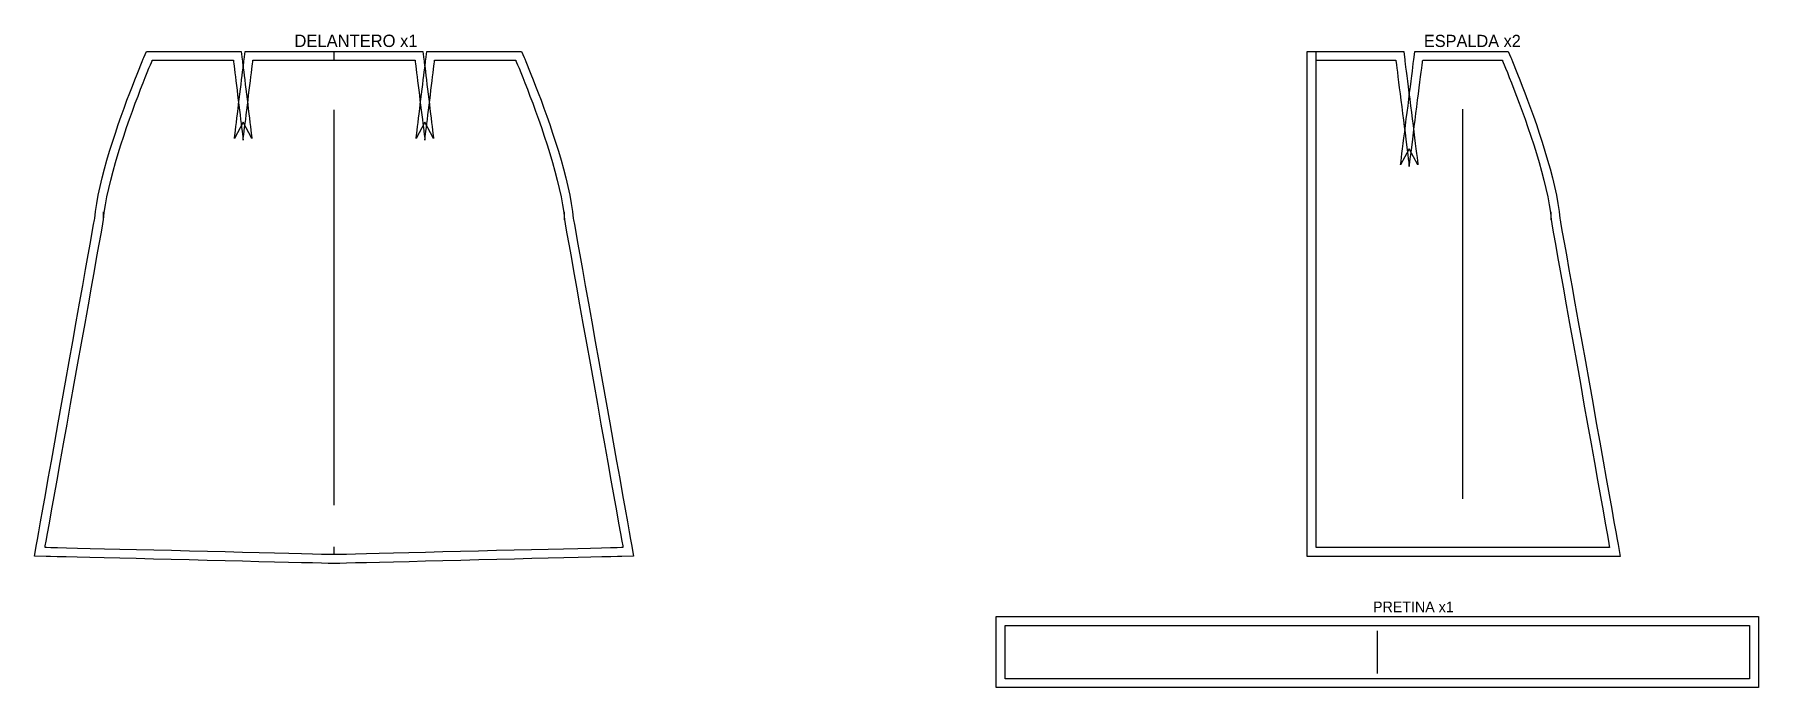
# Model space of a CAD drawing. Header units: centimetres. Extents: x -1 to 193, y -71 to 3.
import ezdxf

# ---------------------------------------------------------------- set-up
doc = ezdxf.new("R2010")
doc.units = ezdxf.units.CM
for name, color, linetype in [('15_SeamAllowance', 4, 'CONTINUOUS'), ('1_Boundary', 7, 'CONTINUOUS'), ('4_Notch', 1, 'CONTINUOUS'), ('5_Grainline', 3, 'CONTINUOUS'), ('8_Text', 7, 'CONTINUOUS')]:
    doc.layers.add(name, color=color, linetype=linetype)

msp = doc.modelspace()

# ---------------------------------------------------------------- linework, layer by layer
at = {"layer": '15_SeamAllowance'}
for points in [[(32.6, 1), (32.6463, 1), (32.78, 1), (32.9932, 1), (33.2778, 1), (33.6259, 1), (34.0297, 1), (34.4811, 1), (34.9722, 1), (35.4951, 1), (36.0418, 1), (36.6044, 1), (37.175, 1), (37.7456, 1), (38.3082, 1), (38.8549, 1), (39.3778, 1), (39.8689, 1), (40.3203, 1), (40.7241, 1), (41.0722, 1), (41.3568, 1), (41.57, 1), (41.7037, 1), (42.6352, 1), (42.7482, 0.0757), (42.7643, -0.0558), (42.7899, -0.2654), (42.8241, -0.5453), (42.8659, -0.8878), (42.9145, -1.2849), (42.9688, -1.7289), (43.0278, -2.212), (43.0907, -2.7263), (43.1564, -3.2641), (43.224, -3.8175), (43.2926, -4.3787), (43.3612, -4.9399), (43.4288, -5.4933), (43.4946, -6.031), (43.5574, -6.5453), (43.6165, -7.0284), (43.6707, -7.4724), (43.7193, -7.8696), (43.7611, -8.212), (43.7953, -8.492), (43.821, -8.7016), (43.837, -8.8331), (42.85, -7), (41.863, -8.8331), (41.879, -8.7016), (41.9047, -8.492), (41.9389, -8.212), (41.9807, -7.8696), (42.0293, -7.4724), (42.0835, -7.0284), (42.1426, -6.5453), (42.2054, -6.031), (42.2712, -5.4933), (42.3388, -4.9399), (42.4074, -4.3787), (42.476, -3.8175), (42.5436, -3.2641), (42.6093, -2.7263), (42.6722, -2.212), (42.7312, -1.7289), (42.7855, -1.2849), (42.8341, -0.8878), (42.8759, -0.5453), (42.9101, -0.2654), (42.9357, -0.0558), (42.9518, 0.0757), (43.0648, 1), (43.9963, 1), (44.13, 1), (44.3432, 1), (44.6278, 1), (44.9759, 1), (45.3797, 1), (45.8311, 1), (46.3222, 1), (46.8451, 1), (47.3918, 1), (47.9544, 1), (48.525, 1), (49.0956, 1), (49.6582, 1), (50.2049, 1), (50.7278, 1), (51.2189, 1), (51.6703, 1), (52.0741, 1), (52.4222, 1), (52.7068, 1), (52.92, 1), (53.0537, 1), (53.7618, 1), (54.0464, 0.3298), (54.121, 0.1524), (54.2397, -0.1323), (54.3981, -0.5169), (54.5923, -0.9941), (54.818, -1.5563), (55.0712, -2.1963), (55.3478, -2.9066), (55.6436, -3.6799), (55.9545, -4.5089), (56.2765, -5.3861), (56.6054, -6.3043), (56.9371, -7.2562), (57.2676, -8.2345), (57.5927, -9.232), (57.9083, -10.2414), (58.2104, -11.2557), (58.4948, -12.2677), (58.7575, -13.2707), (58.9942, -14.2577), (59.201, -15.2224), (59.3734, -16.1584), (59.5071, -17.0602), (59.5908, -17.86), (59.6179, -18.0117), (59.7143, -18.5524), (59.8681, -19.4142), (60.0733, -20.5651), (60.3245, -21.973), (60.6157, -23.6056), (60.9413, -25.431), (61.2956, -27.417), (61.6727, -29.5314), (62.0671, -31.7422), (62.4729, -34.0172), (62.8845, -36.3244), (63.296, -38.6315), (63.7018, -40.9066), (64.0962, -43.1174), (64.4733, -45.2318), (64.8276, -47.2178), (65.1532, -49.0431), (65.4444, -50.6758), (65.6956, -52.0837), (65.9009, -53.2345), (66.0546, -54.0964), (66.151, -54.637), (66.389, -55.9711), (65.0595, -56.0037), (64.5831, -56.0154), (63.8238, -56.0341), (62.8097, -56.059), (61.5693, -56.0894), (60.1308, -56.1247), (58.5225, -56.1642), (56.7727, -56.2071), (54.9097, -56.2528), (52.9618, -56.3006), (50.9573, -56.3498), (48.9245, -56.3997), (46.8917, -56.4496), (44.8873, -56.4988), (42.9394, -56.5466), (41.0764, -56.5923), (39.3266, -56.6352), (37.7183, -56.6747), (36.2798, -56.71), (35.0393, -56.7404), (34.0253, -56.7653), (33.266, -56.784), (32.7896, -56.7956), (32.6, -56.8003), (32.4104, -56.7956), (31.934, -56.784), (31.1747, -56.7653), (30.1607, -56.7404), (28.9202, -56.71), (27.4817, -56.6747), (25.8734, -56.6352), (24.1236, -56.5923), (22.2606, -56.5466), (20.3127, -56.4988), (18.3083, -56.4496), (16.2755, -56.3997), (14.2427, -56.3498), (12.2382, -56.3006), (10.2903, -56.2528), (8.4273, -56.2071), (6.6775, -56.1642), (5.0692, -56.1247), (3.6307, -56.0894), (2.3903, -56.059), (1.3762, -56.0341), (0.6169, -56.0154), (0.1405, -56.0037), (-1.189, -55.9711), (-0.951, -54.637), (-0.8546, -54.0964), (-0.7009, -53.2345), (-0.4956, -52.0837), (-0.2444, -50.6758), (0.0468, -49.0431), (0.3724, -47.2178), (0.7267, -45.2318), (1.1038, -43.1174), (1.4982, -40.9066), (1.904, -38.6315), (2.3155, -36.3244), (2.7271, -34.0172), (3.1329, -31.7422), (3.5273, -29.5314), (3.9044, -27.417), (4.2587, -25.431), (4.5843, -23.6056), (4.8755, -21.973), (5.1267, -20.5651), (5.3319, -19.4142), (5.4857, -18.5524), (5.5821, -18.0117), (5.6092, -17.86), (5.6929, -17.0602), (5.8266, -16.1584), (5.999, -15.2224), (6.2058, -14.2577), (6.4425, -13.2707), (6.7052, -12.2677), (6.9896, -11.2557), (7.2917, -10.2414), (7.6073, -9.232), (7.9324, -8.2345), (8.2629, -7.2562), (8.5946, -6.3043), (8.9235, -5.3861), (9.2455, -4.5089), (9.5564, -3.6799), (9.8522, -2.9066), (10.1288, -2.1963), (10.382, -1.5563), (10.6077, -0.9941), (10.8019, -0.5169), (10.9603, -0.1323), (11.079, 0.1524), (11.1536, 0.3298), (11.4382, 1), (12.1463, 1), (12.28, 1), (12.4932, 1), (12.7778, 1), (13.1259, 1), (13.5297, 1), (13.9811, 1), (14.4722, 1), (14.9951, 1), (15.5418, 1), (16.1044, 1), (16.675, 1), (17.2456, 1), (17.8082, 1), (18.3549, 1), (18.8778, 1), (19.3689, 1), (19.8203, 1), (20.2241, 1), (20.5722, 1), (20.8568, 1), (21.07, 1), (21.2037, 1), (22.1352, 1), (22.2482, 0.0757), (22.2643, -0.0558), (22.2899, -0.2654), (22.3241, -0.5453), (22.3659, -0.8878), (22.4145, -1.2849), (22.4688, -1.7289), (22.5278, -2.212), (22.5907, -2.7263), (22.6564, -3.2641), (22.724, -3.8175), (22.7926, -4.3787), (22.8612, -4.9399), (22.9288, -5.4933), (22.9946, -6.031), (23.0574, -6.5453), (23.1165, -7.0284), (23.1707, -7.4724), (23.2193, -7.8696), (23.2611, -8.212), (23.2953, -8.492), (23.321, -8.7016), (23.337, -8.8331), (22.35, -7), (21.363, -8.8331), (21.379, -8.7016), (21.4047, -8.492), (21.4389, -8.212), (21.4807, -7.8696), (21.5293, -7.4724), (21.5835, -7.0284), (21.6426, -6.5453), (21.7054, -6.031), (21.7712, -5.4933), (21.8388, -4.9399), (21.9074, -4.3787), (21.976, -3.8175), (22.0436, -3.2641), (22.1093, -2.7263), (22.1722, -2.212), (22.2312, -1.7289), (22.2855, -1.2849), (22.3341, -0.8878), (22.3759, -0.5453), (22.4101, -0.2654), (22.4357, -0.0558), (22.4518, 0.0757), (22.5648, 1), (23.4963, 1), (23.63, 1), (23.8432, 1), (24.1278, 1), (24.4759, 1), (24.8797, 1), (25.3311, 1), (25.8222, 1), (26.3451, 1), (26.8918, 1), (27.4544, 1), (28.025, 1), (28.5956, 1), (29.1582, 1), (29.7049, 1), (30.2278, 1), (30.7189, 1), (31.1703, 1), (31.5741, 1), (31.9222, 1), (32.2068, 1), (32.42, 1), (32.5537, 1)], [(142.4, 1), (143.4455, 1), (143.5768, 1), (143.7862, 1), (144.0657, 1), (144.4077, 1), (144.8043, 1), (145.2477, 1), (145.7301, 1), (146.2437, 1), (146.7807, 1), (147.3333, 1), (147.8938, 1), (148.4542, 1), (149.0068, 1), (149.5438, 1), (150.0574, 1), (150.5398, 1), (150.9832, 1), (151.3798, 1), (151.7218, 1), (152.0013, 1), (152.2107, 1), (152.342, 1), (153.2694, 1), (153.3873, 0.0643), (153.4094, -0.1111), (153.4446, -0.3906), (153.4917, -0.7638), (153.5492, -1.2204), (153.616, -1.7499), (153.6906, -2.342), (153.7718, -2.9861), (153.8582, -3.6718), (153.9486, -4.3888), (154.0416, -5.1267), (154.1359, -5.8749), (154.2302, -6.6232), (154.3232, -7.3611), (154.4136, -8.0781), (154.5, -8.7638), (154.5812, -9.4079), (154.6558, -9.9999), (154.7226, -10.5295), (154.7801, -10.9861), (154.8272, -11.3593), (154.8624, -11.6388), (154.8845, -11.8142), (153.9, -10), (152.9155, -11.8142), (152.9376, -11.6388), (152.9728, -11.3593), (153.0199, -10.9861), (153.0774, -10.5295), (153.1442, -9.9999), (153.2188, -9.4079), (153.3, -8.7638), (153.3864, -8.0781), (153.4768, -7.3611), (153.5698, -6.6232), (153.6641, -5.8749), (153.7584, -5.1267), (153.8514, -4.3888), (153.9418, -3.6718), (154.0282, -2.9861), (154.1094, -2.342), (154.184, -1.7499), (154.2508, -1.2204), (154.3083, -0.7638), (154.3554, -0.3906), (154.3906, -0.1111), (154.4127, 0.0643), (154.5306, 1), (155.458, 1), (155.5893, 1), (155.7987, 1), (156.0782, 1), (156.4202, 1), (156.8168, 1), (157.2602, 1), (157.7426, 1), (158.2562, 1), (158.7932, 1), (159.3458, 1), (159.9063, 1), (160.4667, 1), (161.0193, 1), (161.5563, 1), (162.0699, 1), (162.5523, 1), (162.9957, 1), (163.3923, 1), (163.7343, 1), (164.0138, 1), (164.2232, 1), (164.3545, 1), (165.0618, 1), (165.3464, 0.3298), (165.421, 0.1524), (165.5397, -0.1323), (165.6981, -0.5169), (165.8923, -0.9941), (166.118, -1.5563), (166.3712, -2.1963), (166.6478, -2.9066), (166.9436, -3.6799), (167.2545, -4.5089), (167.5765, -5.3861), (167.9054, -6.3043), (168.2371, -7.2562), (168.5676, -8.2345), (168.8927, -9.232), (169.2083, -10.2414), (169.5104, -11.2557), (169.7948, -12.2677), (170.0575, -13.2707), (170.2942, -14.2577), (170.501, -15.2224), (170.6734, -16.1584), (170.8071, -17.0602), (170.8908, -17.86), (170.9179, -18.0117), (171.0143, -18.5524), (171.1681, -19.4142), (171.3733, -20.5651), (171.6245, -21.973), (171.9157, -23.6056), (172.2413, -25.431), (172.5956, -27.417), (172.9727, -29.5314), (173.3671, -31.7422), (173.7729, -34.0172), (174.1845, -36.3244), (174.596, -38.6315), (175.0018, -40.9066), (175.3962, -43.1174), (175.7733, -45.2318), (176.1276, -47.2178), (176.4532, -49.0431), (176.7444, -50.6758), (176.9956, -52.0837), (177.2009, -53.2345), (177.3546, -54.0964), (177.451, -54.637), (177.6942, -56), (176.3324, -56), (175.8487, -56), (175.0777, -56), (174.0481, -56), (172.7887, -56), (171.3281, -56), (169.6952, -56), (167.9185, -56), (166.027, -56), (164.0492, -56), (162.014, -56), (159.95, -56), (157.886, -56), (155.8508, -56), (153.873, -56), (151.9815, -56), (150.2048, -56), (148.5719, -56), (147.1113, -56), (145.8519, -56), (144.8223, -56), (144.0513, -56), (143.5676, -56), (142.4, -56), (142.4, -54.7215), (142.4, -53.9178), (142.4, -52.6367), (142.4, -50.9259), (142.4, -48.8332), (142.4, -46.4063), (142.4, -43.6929), (142.4, -40.7407), (142.4, -37.5977), (142.4, -34.3113), (142.4, -30.9295), (142.4, -27.5), (142.4, -24.0705), (142.4, -20.6887), (142.4, -17.4023), (142.4, -14.2593), (142.4, -11.3071), (142.4, -8.5938), (142.4, -6.1668), (142.4, -4.0741), (142.4, -2.3633), (142.4, -1.0822), (142.4, -0.2785)], [(107.3, -62.8), (108.7253, -62.8), (109.9528, -62.8), (111.9094, -62.8), (114.5222, -62.8), (117.7184, -62.8), (121.425, -62.8), (125.5691, -62.8), (130.0778, -62.8), (134.8781, -62.8), (139.8972, -62.8), (145.0622, -62.8), (150.3, -62.8), (155.5378, -62.8), (160.7028, -62.8), (165.7219, -62.8), (170.5222, -62.8), (175.0309, -62.8), (179.175, -62.8), (182.8816, -62.8), (186.0778, -62.8), (188.6906, -62.8), (190.6472, -62.8), (191.8747, -62.8), (193.3, -62.8), (193.3, -63.8304), (193.3, -63.9181), (193.3, -64.0578), (193.3, -64.2444), (193.3, -64.4727), (193.3, -64.7375), (193.3, -65.0335), (193.3, -65.3556), (193.3, -65.6984), (193.3, -66.0569), (193.3, -66.4259), (193.3, -66.8), (193.3, -67.1741), (193.3, -67.5431), (193.3, -67.9016), (193.3, -68.2444), (193.3, -68.5665), (193.3, -68.8625), (193.3, -69.1273), (193.3, -69.3556), (193.3, -69.5422), (193.3, -69.6819), (193.3, -69.7696), (193.3, -70.8), (191.8747, -70.8), (190.6472, -70.8), (188.6906, -70.8), (186.0778, -70.8), (182.8816, -70.8), (179.175, -70.8), (175.0309, -70.8), (170.5222, -70.8), (165.7219, -70.8), (160.7028, -70.8), (155.5378, -70.8), (150.3, -70.8), (145.0622, -70.8), (139.8972, -70.8), (134.8781, -70.8), (130.0778, -70.8), (125.5691, -70.8), (121.425, -70.8), (117.7184, -70.8), (114.5222, -70.8), (111.9094, -70.8), (109.9528, -70.8), (108.7253, -70.8), (107.3, -70.8), (107.3, -69.7696), (107.3, -69.6819), (107.3, -69.5422), (107.3, -69.3556), (107.3, -69.1273), (107.3, -68.8625), (107.3, -68.5665), (107.3, -68.2444), (107.3, -67.9016), (107.3, -67.5431), (107.3, -67.1741), (107.3, -66.8), (107.3, -66.4259), (107.3, -66.0569), (107.3, -65.6984), (107.3, -65.3556), (107.3, -65.0335), (107.3, -64.7375), (107.3, -64.4727), (107.3, -64.2444), (107.3, -64.0578), (107.3, -63.9181), (107.3, -63.8304)]]:
    msp.add_lwpolyline(points, close=True, dxfattribs=at)
at = {"layer": '1_Boundary'}
for points in [[(32.6, 0), (32.6463, 0), (32.78, 0), (32.9932, 0), (33.2778, 0), (33.6259, 0), (34.0297, 0), (34.4811, 0), (34.9722, 0), (35.4951, 0), (36.0418, 0), (36.6044, 0), (37.175, 0), (37.7456, 0), (38.3082, 0), (38.8549, 0), (39.3778, 0), (39.8689, 0), (40.3203, 0), (40.7241, 0), (41.0722, 0), (41.3568, 0), (41.57, 0), (41.7037, 0), (41.75, 0), (41.7556, -0.0456), (41.7716, -0.1771), (41.7973, -0.3867), (41.8315, -0.6667), (41.8733, -1.0091), (41.9219, -1.4063), (41.9761, -1.8503), (42.0352, -2.3333), (42.098, -2.8477), (42.1638, -3.3854), (42.2314, -3.9388), (42.3, -4.5), (42.3686, -5.0612), (42.4362, -5.6146), (42.502, -6.1523), (42.5648, -6.6667), (42.6239, -7.1497), (42.6781, -7.5938), (42.7267, -7.9909), (42.7685, -8.3333), (42.8027, -8.6133), (42.8284, -8.8229), (42.8444, -8.9544), (42.85, -9), (42.8556, -8.9544), (42.8716, -8.8229), (42.8973, -8.6133), (42.9315, -8.3333), (42.9733, -7.9909), (43.0219, -7.5938), (43.0761, -7.1497), (43.1352, -6.6667), (43.198, -6.1523), (43.2638, -5.6146), (43.3314, -5.0612), (43.4, -4.5), (43.4686, -3.9388), (43.5362, -3.3854), (43.602, -2.8477), (43.6648, -2.3333), (43.7239, -1.8503), (43.7781, -1.4063), (43.8267, -1.0091), (43.8685, -0.6667), (43.9027, -0.3867), (43.9284, -0.1771), (43.9444, -0.0456), (43.95, 0), (43.9963, 0), (44.13, 0), (44.3432, 0), (44.6278, 0), (44.9759, 0), (45.3797, 0), (45.8311, 0), (46.3222, 0), (46.8451, 0), (47.3918, 0), (47.9544, 0), (48.525, 0), (49.0956, 0), (49.6582, 0), (50.2049, 0), (50.7278, 0), (51.2189, 0), (51.6703, 0), (52.0741, 0), (52.4222, 0), (52.7068, 0), (52.92, 0), (53.0537, 0), (53.1, 0), (53.1254, -0.0597), (53.1987, -0.2339), (53.3158, -0.515), (53.4727, -0.8958), (53.6651, -1.3688), (53.8891, -1.9266), (54.1403, -2.5617), (54.4148, -3.2667), (54.7084, -4.0342), (55.017, -4.8568), (55.3364, -5.727), (55.6625, -6.6375), (55.9912, -7.5808), (56.3185, -8.5495), (56.64, -9.5361), (56.9519, -10.5333), (57.2498, -11.5337), (57.5297, -12.5297), (57.7875, -13.514), (58.019, -14.4792), (58.2201, -15.4178), (58.3867, -16.3224), (58.5147, -17.1856), (58.6, -18), (58.6334, -18.1874), (58.7299, -18.728), (58.8836, -19.5898), (59.0889, -20.7407), (59.34, -22.1486), (59.6313, -23.7813), (59.9569, -25.6066), (60.3111, -27.5926), (60.6883, -29.707), (61.0826, -31.9178), (61.4885, -34.1929), (61.9, -36.5), (62.3115, -38.8071), (62.7174, -41.0822), (63.1117, -43.293), (63.4889, -45.4074), (63.8431, -47.3934), (64.1688, -49.2188), (64.46, -50.8514), (64.7111, -52.2593), (64.9164, -53.4102), (65.0701, -54.272), (65.1666, -54.8126), (65.2, -55), (65.0349, -55.0041), (64.5586, -55.0157), (63.7992, -55.0344), (62.7852, -55.0593), (61.5448, -55.0897), (60.1063, -55.125), (58.4979, -55.1645), (56.7481, -55.2074), (54.8852, -55.2531), (52.9373, -55.3009), (50.9328, -55.3501), (48.9, -55.4), (46.8672, -55.4499), (44.8627, -55.4991), (42.9148, -55.5469), (41.0519, -55.5926), (39.3021, -55.6355), (37.6938, -55.675), (36.2552, -55.7103), (35.0148, -55.7407), (34.0008, -55.7656), (33.2414, -55.7843), (32.7651, -55.7959), (32.6, -55.8), (32.4349, -55.7959), (31.9586, -55.7843), (31.1992, -55.7656), (30.1852, -55.7407), (28.9448, -55.7103), (27.5063, -55.675), (25.8979, -55.6355), (24.1481, -55.5926), (22.2852, -55.5469), (20.3373, -55.4991), (18.3328, -55.4499), (16.3, -55.4), (14.2672, -55.3501), (12.2627, -55.3009), (10.3148, -55.2531), (8.4519, -55.2074), (6.7021, -55.1645), (5.0938, -55.125), (3.6552, -55.0897), (2.4148, -55.0593), (1.4008, -55.0344), (0.6414, -55.0157), (0.1651, -55.0041), (0, -55), (0.0334, -54.8126), (0.1299, -54.272), (0.2836, -53.4102), (0.4889, -52.2593), (0.74, -50.8514), (1.0313, -49.2188), (1.3569, -47.3934), (1.7111, -45.4074), (2.0883, -43.293), (2.4826, -41.0822), (2.8885, -38.8071), (3.3, -36.5), (3.7115, -34.1929), (4.1174, -31.9178), (4.5117, -29.707), (4.8889, -27.5926), (5.2431, -25.6066), (5.5688, -23.7813), (5.86, -22.1486), (6.1111, -20.7407), (6.3164, -19.5898), (6.4701, -18.728), (6.5666, -18.1874), (6.6, -18), (6.6853, -17.1856), (6.8133, -16.3224), (6.9799, -15.4178), (7.181, -14.4792), (7.4125, -13.514), (7.6703, -12.5297), (7.9502, -11.5337), (8.2481, -10.5333), (8.56, -9.5361), (8.8815, -8.5495), (9.2088, -7.5808), (9.5375, -6.6375), (9.8636, -5.727), (10.183, -4.8568), (10.4916, -4.0342), (10.7852, -3.2667), (11.0597, -2.5617), (11.3109, -1.9266), (11.5349, -1.3688), (11.7273, -0.8958), (11.8842, -0.515), (12.0013, -0.2339), (12.0746, -0.0597), (12.1, 0), (12.1463, 0), (12.28, 0), (12.4932, 0), (12.7778, 0), (13.1259, 0), (13.5297, 0), (13.9811, 0), (14.4722, 0), (14.9951, 0), (15.5418, 0), (16.1044, 0), (16.675, 0), (17.2456, 0), (17.8082, 0), (18.3549, 0), (18.8778, 0), (19.3689, 0), (19.8203, 0), (20.2241, 0), (20.5722, 0), (20.8568, 0), (21.07, 0), (21.2037, 0), (21.25, 0), (21.2556, -0.0456), (21.2716, -0.1771), (21.2973, -0.3867), (21.3315, -0.6667), (21.3733, -1.0091), (21.4219, -1.4063), (21.4761, -1.8503), (21.5352, -2.3333), (21.598, -2.8477), (21.6638, -3.3854), (21.7314, -3.9388), (21.8, -4.5), (21.8686, -5.0612), (21.9362, -5.6146), (22.002, -6.1523), (22.0648, -6.6667), (22.1239, -7.1497), (22.1781, -7.5938), (22.2267, -7.9909), (22.2685, -8.3333), (22.3027, -8.6133), (22.3284, -8.8229), (22.3444, -8.9544), (22.35, -9), (22.3556, -8.9544), (22.3716, -8.8229), (22.3973, -8.6133), (22.4315, -8.3333), (22.4733, -7.9909), (22.5219, -7.5938), (22.5761, -7.1497), (22.6352, -6.6667), (22.698, -6.1523), (22.7638, -5.6146), (22.8314, -5.0612), (22.9, -4.5), (22.9686, -3.9388), (23.0362, -3.3854), (23.102, -2.8477), (23.1648, -2.3333), (23.2239, -1.8503), (23.2781, -1.4063), (23.3267, -1.0091), (23.3685, -0.6667), (23.4027, -0.3867), (23.4284, -0.1771), (23.4444, -0.0456), (23.45, 0), (23.4963, 0), (23.63, 0), (23.8432, 0), (24.1278, 0), (24.4759, 0), (24.8797, 0), (25.3311, 0), (25.8222, 0), (26.3451, 0), (26.8918, 0), (27.4544, 0), (28.025, 0), (28.5956, 0), (29.1582, 0), (29.7049, 0), (30.2278, 0), (30.7189, 0), (31.1703, 0), (31.5741, 0), (31.9222, 0), (32.2068, 0), (32.42, 0), (32.5537, 0), (32.6, 0)], [(143.4, 0), (143.4455, 0), (143.5768, 0), (143.7862, 0), (144.0657, 0), (144.4077, 0), (144.8043, 0), (145.2477, 0), (145.7301, 0), (146.2437, 0), (146.7807, 0), (147.3333, 0), (147.8938, 0), (148.4542, 0), (149.0068, 0), (149.5438, 0), (150.0574, 0), (150.5398, 0), (150.9832, 0), (151.3798, 0), (151.7218, 0), (152.0013, 0), (152.2107, 0), (152.342, 0), (152.3875, 0), (152.3952, -0.0608), (152.4173, -0.2361), (152.4525, -0.5156), (152.4995, -0.8889), (152.5571, -1.3455), (152.6238, -1.875), (152.6984, -2.467), (152.7796, -3.1111), (152.8661, -3.7969), (152.9564, -4.5139), (153.0494, -5.2517), (153.1438, -6), (153.2381, -6.7483), (153.3311, -7.4861), (153.4214, -8.2031), (153.5079, -8.8889), (153.5891, -9.533), (153.6637, -10.125), (153.7304, -10.6545), (153.788, -11.1111), (153.835, -11.4844), (153.8702, -11.7639), (153.8923, -11.9392), (153.9, -12), (153.9077, -11.9392), (153.9298, -11.7639), (153.965, -11.4844), (154.012, -11.1111), (154.0696, -10.6545), (154.1363, -10.125), (154.2109, -9.533), (154.2921, -8.8889), (154.3786, -8.2031), (154.4689, -7.4861), (154.5619, -6.7483), (154.6563, -6), (154.7506, -5.2517), (154.8436, -4.5139), (154.9339, -3.7969), (155.0204, -3.1111), (155.1016, -2.467), (155.1762, -1.875), (155.2429, -1.3455), (155.3005, -0.8889), (155.3475, -0.5156), (155.3827, -0.2361), (155.4048, -0.0608), (155.4125, 0), (155.458, 0), (155.5893, 0), (155.7987, 0), (156.0782, 0), (156.4202, 0), (156.8168, 0), (157.2602, 0), (157.7426, 0), (158.2562, 0), (158.7932, 0), (159.3458, 0), (159.9063, 0), (160.4667, 0), (161.0193, 0), (161.5563, 0), (162.0699, 0), (162.5523, 0), (162.9957, 0), (163.3923, 0), (163.7343, 0), (164.0138, 0), (164.2232, 0), (164.3545, 0), (164.4, 0), (164.4254, -0.0597), (164.4987, -0.2339), (164.6158, -0.515), (164.7727, -0.8958), (164.9651, -1.3688), (165.1891, -1.9266), (165.4403, -2.5617), (165.7148, -3.2667), (166.0084, -4.0342), (166.317, -4.8568), (166.6364, -5.727), (166.9625, -6.6375), (167.2912, -7.5808), (167.6185, -8.5495), (167.94, -9.5361), (168.2519, -10.5333), (168.5498, -11.5337), (168.8297, -12.5297), (169.0875, -13.514), (169.319, -14.4792), (169.5201, -15.4178), (169.6867, -16.3224), (169.8147, -17.1856), (169.9, -18), (169.9334, -18.1874), (170.0299, -18.728), (170.1836, -19.5898), (170.3889, -20.7407), (170.64, -22.1486), (170.9313, -23.7813), (171.2569, -25.6066), (171.6111, -27.5926), (171.9883, -29.707), (172.3826, -31.9178), (172.7885, -34.1929), (173.2, -36.5), (173.6115, -38.8071), (174.0174, -41.0822), (174.4117, -43.293), (174.7889, -45.4074), (175.1431, -47.3934), (175.4688, -49.2188), (175.76, -50.8514), (176.0111, -52.2593), (176.2164, -53.4102), (176.3701, -54.272), (176.4666, -54.8126), (176.5, -55), (176.3324, -55), (175.8487, -55), (175.0777, -55), (174.0481, -55), (172.7887, -55), (171.3281, -55), (169.6952, -55), (167.9185, -55), (166.027, -55), (164.0492, -55), (162.014, -55), (159.95, -55), (157.886, -55), (155.8508, -55), (153.873, -55), (151.9815, -55), (150.2048, -55), (148.5719, -55), (147.1113, -55), (145.8519, -55), (144.8223, -55), (144.0513, -55), (143.5676, -55), (143.4, -55), (143.4, -54.7215), (143.4, -53.9178), (143.4, -52.6367), (143.4, -50.9259), (143.4, -48.8332), (143.4, -46.4063), (143.4, -43.6929), (143.4, -40.7407), (143.4, -37.5977), (143.4, -34.3113), (143.4, -30.9295), (143.4, -27.5), (143.4, -24.0705), (143.4, -20.6887), (143.4, -17.4023), (143.4, -14.2593), (143.4, -11.3071), (143.4, -8.5938), (143.4, -6.1668), (143.4, -4.0741), (143.4, -2.3633), (143.4, -1.0822), (143.4, -0.2785), (143.4, 0)], [(108.3, -63.8), (108.7253, -63.8), (109.9528, -63.8), (111.9094, -63.8), (114.5222, -63.8), (117.7184, -63.8), (121.425, -63.8), (125.5691, -63.8), (130.0778, -63.8), (134.8781, -63.8), (139.8972, -63.8), (145.0622, -63.8), (150.3, -63.8), (155.5378, -63.8), (160.7028, -63.8), (165.7219, -63.8), (170.5222, -63.8), (175.0309, -63.8), (179.175, -63.8), (182.8816, -63.8), (186.0778, -63.8), (188.6906, -63.8), (190.6472, -63.8), (191.8747, -63.8), (192.3, -63.8), (192.3, -63.8304), (192.3, -63.9181), (192.3, -64.0578), (192.3, -64.2444), (192.3, -64.4727), (192.3, -64.7375), (192.3, -65.0335), (192.3, -65.3556), (192.3, -65.6984), (192.3, -66.0569), (192.3, -66.4259), (192.3, -66.8), (192.3, -67.1741), (192.3, -67.5431), (192.3, -67.9016), (192.3, -68.2444), (192.3, -68.5665), (192.3, -68.8625), (192.3, -69.1273), (192.3, -69.3556), (192.3, -69.5422), (192.3, -69.6819), (192.3, -69.7696), (192.3, -69.8), (191.8747, -69.8), (190.6472, -69.8), (188.6906, -69.8), (186.0778, -69.8), (182.8816, -69.8), (179.175, -69.8), (175.0309, -69.8), (170.5222, -69.8), (165.7219, -69.8), (160.7028, -69.8), (155.5378, -69.8), (150.3, -69.8), (145.0622, -69.8), (139.8972, -69.8), (134.8781, -69.8), (130.0778, -69.8), (125.5691, -69.8), (121.425, -69.8), (117.7184, -69.8), (114.5222, -69.8), (111.9094, -69.8), (109.9528, -69.8), (108.7253, -69.8), (108.3, -69.8), (108.3, -69.7696), (108.3, -69.6819), (108.3, -69.5422), (108.3, -69.3556), (108.3, -69.1273), (108.3, -68.8625), (108.3, -68.5665), (108.3, -68.2444), (108.3, -67.9016), (108.3, -67.5431), (108.3, -67.1741), (108.3, -66.8), (108.3, -66.4259), (108.3, -66.0569), (108.3, -65.6984), (108.3, -65.3556), (108.3, -65.0335), (108.3, -64.7375), (108.3, -64.4727), (108.3, -64.2444), (108.3, -64.0578), (108.3, -63.9181), (108.3, -63.8304), (108.3, -63.8)]]:
    msp.add_lwpolyline(points, close=True, dxfattribs=at)
at = {"layer": '4_Notch'}
for p, q in [((32.6, 0), (32.6, 0.9)), ((143.4, 0), (143.4, 0.9)), ((6.6, -18), (6.6, -17.1)), ((58.6, -18), (58.6, -17.1)), ((169.9, -18), (169.9, -17.1)), ((32.6, -55.8), (32.6, -54.9))]:
    msp.add_line(p, q, dxfattribs=at)
at = {"layer": '5_Grainline'}
for p, q in [((32.6, -50.22), (32.6, -5.58)), ((159.95, -49.5), (159.95, -5.5)), ((150.3, -69.2), (150.3, -64.4))]:
    msp.add_line(p, q, dxfattribs=at)

# ---------------------------------------------------------------- texts
at = {"layer": '8_Text'}
for s, height, p in [('DELANTERO x1', 1.395, (28.136, 1.5)), ('ESPALDA x2', 1.375, (155.55, 1.5)), ('PRETINA x1', 1.2, (149.82, -62.3))]:
    msp.add_text(s, height=height, dxfattribs=at).set_placement(p)

doc.saveas('drawing.dxf')
